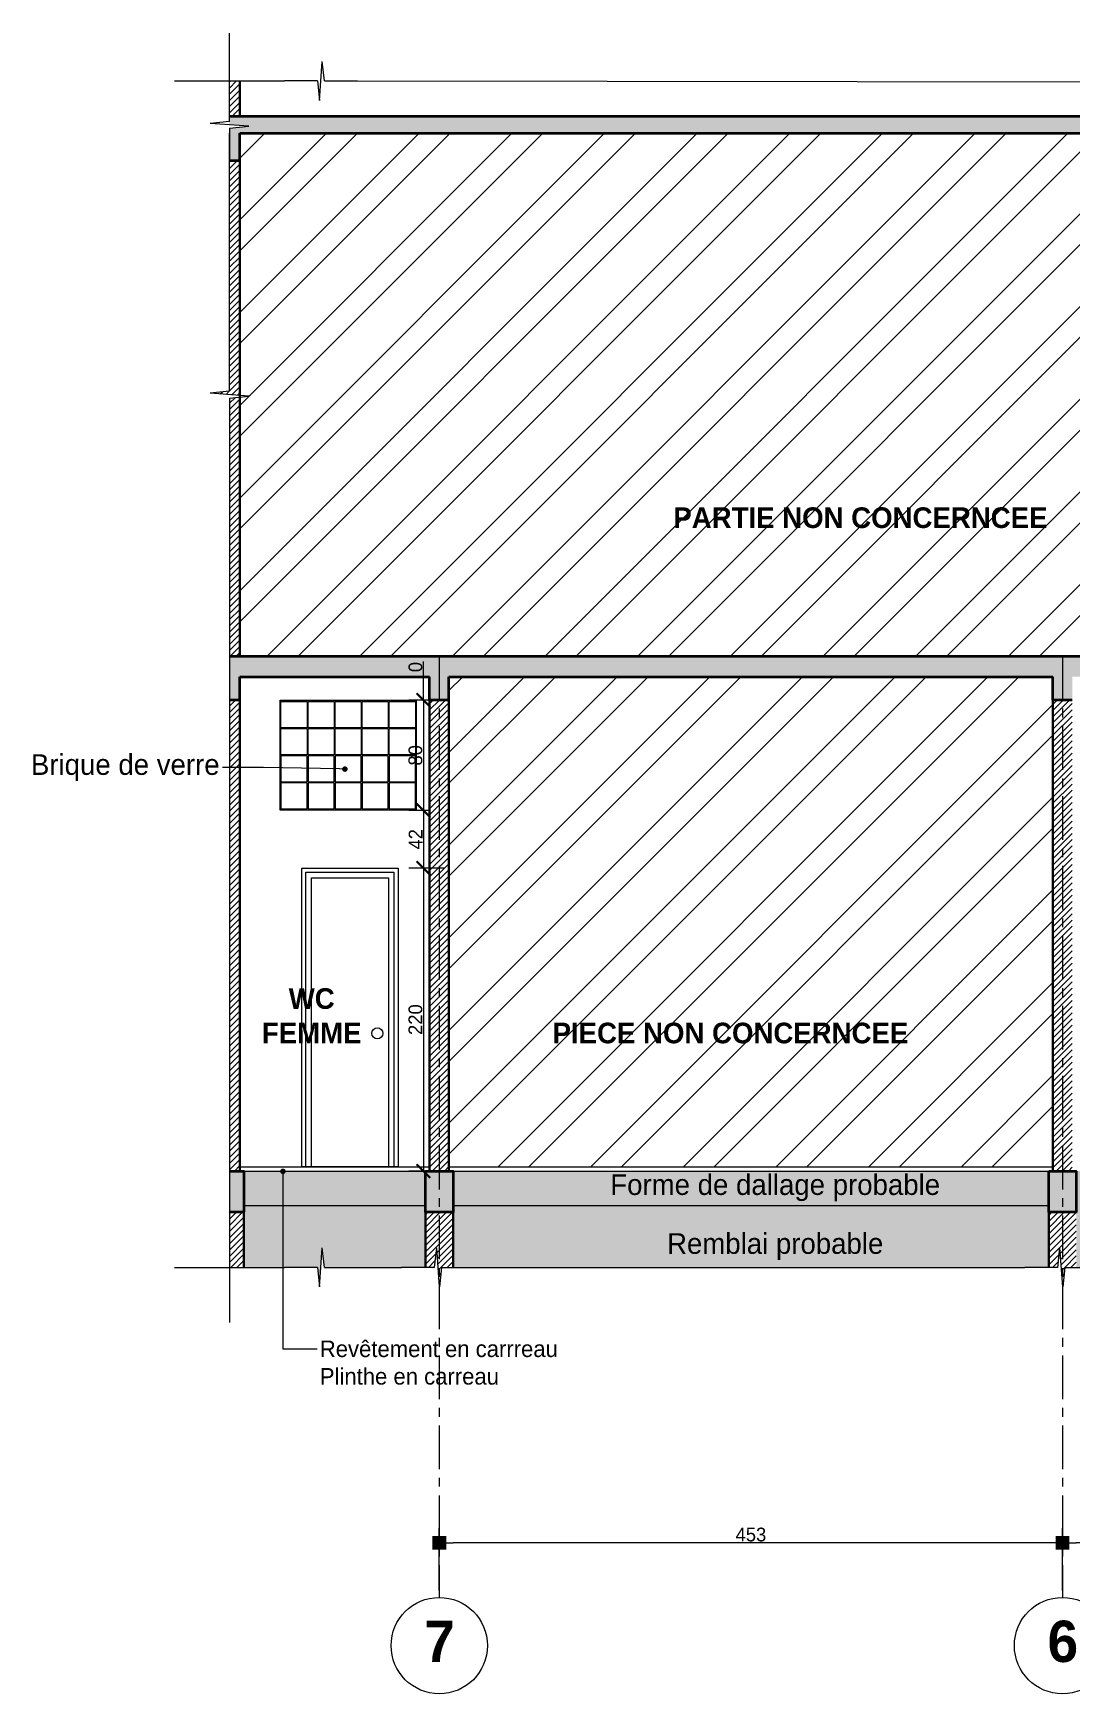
# Model space of a CAD drawing. Header units: centimetres. Extents: x -15293 to 11572, y -4790 to 2619.
# Drawn here: x 6500 to 7254, y -70 to 1136 of the extents above; entities that cross this region are included whole.
import ezdxf
from ezdxf import colors
from ezdxf.entities.mleader import LeaderData, LeaderLine
from ezdxf.math import Vec2, Vec3

# ---------------------------------------------------------------- set-up
doc = ezdxf.new("R2010")
doc.units = ezdxf.units.CM
doc.linetypes.add('Axe', pattern=[1093.611073, 529.166651, -211.666656, 141.111112, -211.666656])
doc.linetypes.add('CENTER', pattern=[50.8, 31.75, -6.35, 6.35, -6.35])
doc.layers.get('0').update_dxf_attribs({"lineweight": 0})
for name, color, linetype, lineweight in [('Symbole de rupture', 6, 'Continuous', 0), ('TSJ_MENUISERIE', 150, 'Continuous', 15), ('TSJ_MUR', 1, 'Continuous', 30), ('TSJ_VUE', 5, 'Continuous', 13)]:
    doc.layers.add(name, color=color, linetype=linetype, lineweight=lineweight)
for name, color, linetype, lineweight, true_color in [('TSJ_AXE', 7, 'CENTER', 0, 0xb80000), ('TSJ_COUPE', 7, 'Continuous', 35, 0xff4747), ('TSJ_HACHURE', 7, 'Axe', 0, 0x969696)]:
    doc.layers.add(name, color=color, linetype=linetype, lineweight=lineweight, true_color=true_color)
doc.layers.add('TSJ_COTATION', color=144, linetype='Continuous')
doc.layers.add('TSJ_TEXTE', color=6, linetype='Continuous')
doc.styles.get("Standard").update_dxf_attribs({"font": 'GOTHIC.TTF'})
doc.dimstyles.new('Axe cotation', dxfattribs={"dimtxt": 10, "dimasz": 10, "dimexe": 10.625, "dimexo": 5, "dimtad": 1, "dimtxsty": 'Standard', "dimblk": 'BOXFILLED', "dimcen": 8, "dimadec": 0, "dimazin": 0, "dimtfac": 1, "dimtmove": 0, "dimatfit": 3, "dimldrblk": 'BOXFILLED', "dimfxl": 1, "dimlwd": 9, "dimlwe": 9, "dimarcsym": 0})
doc.dimstyles.new('ISO-25', dxfattribs={"dimtxt": 10, "dimasz": 10, "dimexe": 10.625, "dimexo": 5, "dimtad": 1, "dimtxsty": 'Standard', "dimblk": 'ARCHTICK', "dimcen": 8, "dimadec": 0, "dimazin": 0, "dimtfac": 1, "dimtmove": 0, "dimatfit": 3, "dimldrblk": 'ARCHTICK', "dimfxl": 25, "dimfxlon": 1, "dimlwd": 9, "dimlwe": 9, "dimarcsym": 0})

# ---------------------------------------------------------------- blocks, each defined once
blk = doc.blocks.new('Marque de rupture')
at = {"layer": 'Symbole de rupture', "lineweight": 20}
for p, q in [((0, -3.6), (0, 20.4)), ((0, -3.6), (-14.1, -5.1)), ((14.1, -7.1), (-14.1, -5.1)), ((0, -8.6), (14.1, -7.1)), ((0, -8.6), (0, -32.6))]:
    blk.add_line(p, q, dxfattribs=at)
blk = doc.blocks.new('_ArchTick')
at = {"color": 0, "linetype": 'ByBlock', "const_width": 0.15}
blk.add_lwpolyline([(-0.5, -0.5), (0.5, 0.5)], dxfattribs=at)
blk = doc.blocks.new('*D180')
at = {"layer": 'Defpoints', "color": 0, "transparency": 16777216}
for p in [(6783.9, 651.4), (6803.8, 651.4), (6803.8, 651.4)]:
    blk.add_point(p, dxfattribs=at)
at = {"layer": 'TSJ_COTATION', "color": 0, "lineweight": 9, "transparency": 16777216}
for p, q in [((6783.9, 651.4), (6783.9, 679.5)), ((6798.8, 651.4), (6773.3, 651.4)), ((6798.8, 651.4), (6773.3, 651.4)), ((6783.9, 651.4), (6783.9, 641.4))]:
    blk.add_line(p, q, dxfattribs=at)
at = {"layer": 'TSJ_COTATION', "color": 0, "lineweight": 9, "transparency": 16777216, "xscale": 10, "yscale": 10, "zscale": 10}
for rotation in [90, 270]:
    blk.add_blockref('_ArchTick', (6783.9, 651.4), dxfattribs=dict(at, rotation=rotation))
at = {"layer": 'TSJ_COTATION', "color": 0, "transparency": 16777216, "insert": (6778.1, 675.5), "char_height": 10, "attachment_point": 5, "rotation": 90}
blk.add_mtext('0', dxfattribs=at)
blk = doc.blocks.new('*D181')
at = {"layer": 'Defpoints', "color": 0, "transparency": 16777216}
for p in [(6803.8, 651.4), (6783.9, 571.4), (6794.1, 571.4)]:
    blk.add_point(p, dxfattribs=at)
at = {"layer": 'TSJ_COTATION', "color": 0, "lineweight": 9, "transparency": 16777216}
for p, q in [((6798.8, 651.4), (6773.3, 651.4)), ((6783.9, 651.4), (6783.9, 571.4)), ((6789.1, 571.4), (6773.3, 571.4))]:
    blk.add_line(p, q, dxfattribs=at)
at = {"layer": 'TSJ_COTATION', "color": 0, "lineweight": 9, "transparency": 16777216, "xscale": 10, "yscale": 10, "zscale": 10}
for p, rotation in [((6783.9, 651.4), 90), ((6783.9, 571.4), 270)]:
    blk.add_blockref('_ArchTick', p, dxfattribs=dict(at, rotation=rotation))
at = {"layer": 'TSJ_COTATION', "color": 0, "transparency": 16777216, "insert": (6778.1, 611.4), "char_height": 10, "attachment_point": 5, "rotation": 90}
blk.add_mtext('80', dxfattribs=at)
blk = doc.blocks.new('*D182')
at = {"layer": 'Defpoints', "color": 0, "transparency": 16777216}
for p in [(6794.1, 571.4), (6783.9, 529.4), (6803.8, 529.4)]:
    blk.add_point(p, dxfattribs=at)
at = {"layer": 'TSJ_COTATION', "color": 0, "lineweight": 9, "transparency": 16777216}
for p, q in [((6789.1, 571.4), (6773.3, 571.4)), ((6783.9, 571.4), (6783.9, 529.4)), ((6798.8, 529.4), (6773.3, 529.4))]:
    blk.add_line(p, q, dxfattribs=at)
at = {"layer": 'TSJ_COTATION', "color": 0, "lineweight": 9, "transparency": 16777216, "xscale": 10, "yscale": 10, "zscale": 10}
for p, rotation in [((6783.9, 571.4), 90), ((6783.9, 529.4), 270)]:
    blk.add_blockref('_ArchTick', p, dxfattribs=dict(at, rotation=rotation))
at = {"layer": 'TSJ_COTATION', "color": 0, "transparency": 16777216, "insert": (6778.2, 550.4), "char_height": 10, "attachment_point": 5, "rotation": 90}
blk.add_mtext('42', dxfattribs=at)
blk = doc.blocks.new('*D183')
at = {"layer": 'Defpoints', "color": 0, "transparency": 16777216}
for p in [(6803.8, 529.4), (6783.9, 309.4), (6803.8, 309.4)]:
    blk.add_point(p, dxfattribs=at)
at = {"layer": 'TSJ_COTATION', "color": 0, "lineweight": 9, "transparency": 16777216}
for p, q in [((6798.8, 529.4), (6773.3, 529.4)), ((6783.9, 529.4), (6783.9, 309.4)), ((6798.8, 309.4), (6773.3, 309.4))]:
    blk.add_line(p, q, dxfattribs=at)
at = {"layer": 'TSJ_COTATION', "color": 0, "lineweight": 9, "transparency": 16777216, "xscale": 10, "yscale": 10, "zscale": 10}
for p, rotation in [((6783.9, 529.4), 90), ((6783.9, 309.4), 270)]:
    blk.add_blockref('_ArchTick', p, dxfattribs=dict(at, rotation=rotation))
at = {"layer": 'TSJ_COTATION', "color": 0, "transparency": 16777216, "insert": (6778.1, 419.4), "char_height": 10, "attachment_point": 5, "rotation": 90}
blk.add_mtext('220', dxfattribs=at)
blk = doc.blocks.new('_Dot')
at = {"color": 0, "linetype": 'ByBlock', "lineweight": -2}
blk.add_line((-0.5, 0), (-1, 0), dxfattribs=at)
at = {"color": 0, "linetype": 'ByBlock', "const_width": 0.5}
blk.add_lwpolyline([(-0.25, 0, 1), (0.25, 0, 1)], format="xyb", close=True, dxfattribs=at)
blk = doc.blocks.new('_BoxFilled')
at = {"color": 0, "linetype": 'ByBlock', "lineweight": -2}
blk.add_line((-0.5, 0), (-1, 0), dxfattribs=at)
at = {"color": 0, "linetype": 'ByBlock'}
blk.add_solid([(-0.5, 0.5), (0.5, 0.5), (-0.5, -0.5), (0.5, -0.5)], dxfattribs=at)
blk = doc.blocks.new('*D401')
at = {"layer": 'Defpoints', "color": 0, "linetype": 'ByBlock', "transparency": 16777216}
for p in [(7248.4, 39.4), (7248.4, -0.3), (7536.4, -0.3)]:
    blk.add_point(p, dxfattribs=at)
at = {"layer": 'TSJ_AXE', "color": 0, "linetype": 'ByBlock', "lineweight": 9, "transparency": 16777216}
for p, q in [((7248.4, 4.7), (7248.4, 50.1)), ((7536.4, 4.7), (7536.4, 50.1)), ((7526.4, 39.4), (7258.4, 39.4))]:
    blk.add_line(p, q, dxfattribs=at)
at = {"layer": 'TSJ_AXE', "color": 0, "linetype": 'ByBlock', "lineweight": 9, "transparency": 16777216, "xscale": 10, "yscale": 10, "zscale": 10, "rotation": 180}
blk.add_blockref('_BoxFilled', (7248.4, 39.4), dxfattribs=at)
at = {"layer": 'TSJ_AXE', "color": 0, "linetype": 'ByBlock', "lineweight": 9, "transparency": 16777216, "xscale": 10, "yscale": 10, "zscale": 10}
blk.add_blockref('_BoxFilled', (7536.4, 39.4), dxfattribs=at)
at = {"layer": 'TSJ_AXE', "color": 0, "linetype": 'ByBlock', "transparency": 16777216, "insert": (7392.4, 45.3), "char_height": 10, "attachment_point": 5}
blk.add_mtext('288', dxfattribs=at)
blk = doc.blocks.new('*D402')
at = {"layer": 'Defpoints', "color": 0, "linetype": 'ByBlock', "transparency": 16777216}
for p in [(6795.4, 39.4), (6795.4, -0.3), (7248.4, -0.3)]:
    blk.add_point(p, dxfattribs=at)
at = {"layer": 'TSJ_AXE', "color": 0, "linetype": 'ByBlock', "lineweight": 9, "transparency": 16777216}
for p, q in [((6795.4, 4.7), (6795.4, 50.1)), ((7248.4, 4.7), (7248.4, 50.1)), ((7238.4, 39.4), (6805.4, 39.4))]:
    blk.add_line(p, q, dxfattribs=at)
at = {"layer": 'TSJ_AXE', "color": 0, "linetype": 'ByBlock', "lineweight": 9, "transparency": 16777216, "xscale": 10, "yscale": 10, "zscale": 10, "rotation": 180}
blk.add_blockref('_BoxFilled', (6795.4, 39.4), dxfattribs=at)
at = {"layer": 'TSJ_AXE', "color": 0, "linetype": 'ByBlock', "lineweight": 9, "transparency": 16777216, "xscale": 10, "yscale": 10, "zscale": 10}
blk.add_blockref('_BoxFilled', (7248.4, 39.4), dxfattribs=at)
at = {"layer": 'TSJ_AXE', "color": 0, "linetype": 'ByBlock', "transparency": 16777216, "insert": (7021.9, 45.3), "char_height": 10, "attachment_point": 5}
blk.add_mtext('453', dxfattribs=at)

msp = doc.modelspace()

# ---------------------------------------------------------------- hatches: boundary and pattern name
at = {"layer": 'TSJ_HACHURE', "lineweight": 0, "true_color": 0xc7c8ca}
h = msp.add_hatch(dxfattribs=at)
h.set_pattern_fill('ANSI31', color=9)
h.set_pattern_definition([(45, (396.635, 0), (-2.245064, 2.245064), [])])
h.paths.add_polyline_path([(8115.403, 279.441), (8105.403, 279.441), (8105.403, 239.441), (8111.971, 239.441), (8113.471, 253.583), (8115.403, 226.26)])
h.paths.add_polyline_path([(8125.403, 279.441), (8115.403, 279.441), (8115.403, 226.26), (8115.471, 225.3), (8116.971, 239.441), (8125.403, 239.441)])
h.paths.add_polyline_path([(8568.403, 279.441), (8558.403, 279.441), (8558.403, 239.441), (8564.971, 239.441), (8566.471, 253.583), (8568.403, 226.26)])
h.paths.add_polyline_path([(8578.403, 279.441), (8568.403, 279.441), (8568.403, 226.26), (8568.471, 225.3), (8569.971, 239.441), (8578.403, 239.441)])
h.paths.add_polyline_path([(9012.903, 279.441), (9000.403, 279.441), (9000.403, 239.441), (9003.971, 239.441), (9005.471, 253.583), (9007.471, 225.3), (9008.971, 239.441), (9012.903, 239.441)])
h.paths.add_polyline_path([(9025.403, 279.441), (9012.903, 279.441), (9012.903, 239.441), (9025.403, 239.441)])
h.paths.add_polyline_path([(6653.403, 279.441), (6642.903, 279.441), (6642.903, 239.441), (6653.403, 239.441)])
h.paths.add_polyline_path([(6795.403, 279.441), (6785.403, 279.441), (6785.403, 239.441), (6791.971, 239.441), (6793.471, 253.583), (6795.403, 226.26)])
h.paths.add_polyline_path([(6805.403, 279.441), (6795.403, 279.441), (6795.403, 226.26), (6795.471, 225.3), (6796.971, 239.441), (6805.403, 239.441)])
h.paths.add_polyline_path([(7248.403, 279.441), (7238.403, 279.441), (7238.403, 239.441), (7244.971, 239.441), (7246.471, 253.583), (7248.403, 226.26)])
h.paths.add_polyline_path([(7258.403, 279.441), (7248.403, 279.441), (7248.403, 226.26), (7248.471, 225.3), (7249.971, 239.441), (7258.403, 239.441)])
h.paths.add_polyline_path([(7536.403, 279.441), (7526.403, 279.441), (7526.403, 239.441), (7532.971, 239.441), (7534.471, 253.583), (7536.403, 226.26)])
h.paths.add_polyline_path([(7546.403, 279.441), (7536.403, 279.441), (7536.403, 226.26), (7536.471, 225.3), (7537.971, 239.441), (7546.403, 239.441)])
h.paths.add_polyline_path([(7818.403, 279.441), (7808.403, 279.441), (7808.403, 239.441), (7814.971, 239.441), (7816.471, 253.583), (7818.403, 226.26)])
h.paths.add_polyline_path([(7828.403, 279.441), (7818.403, 279.441), (7818.403, 226.26), (7818.471, 225.3), (7819.971, 239.441), (7828.403, 239.441)])
h.paths.add_polyline_path([(9025.403, 1043.441), (9013.403, 1043.441), (9013.403, 1028.441), (9025.403, 1028.441)])
h.paths.add_polyline_path([(9025.403, 1100.441), (9013.403, 1100.441), (9013.403, 1075.441), (9025.403, 1075.441)])
h.paths.add_polyline_path([(9025.403, 773.441), (9013.403, 773.441), (9013.403, 683.441), (9025.403, 683.441)])
h.paths.add_polyline_path([(9025.403, 651.441), (9013.403, 651.441), (9013.403, 309.441), (9025.403, 309.441)])
h.paths.add_polyline_path([(7543.403, 1043.441), (7529.403, 1043.441), (7529.403, 683.441), (7543.403, 683.441)])
h.paths.add_polyline_path([(7255.403, 651.441), (7241.403, 651.441), (7241.403, 309.441), (7254.403, 309.441), (7255.403, 309.441)])
h.paths.add_polyline_path([(6802.403, 651.441), (6788.403, 651.441), (6788.403, 309.441), (6801.403, 309.441), (6802.403, 309.441)])
h.paths.add_polyline_path([(7825.403, 651.441), (7811.403, 651.441), (7811.403, 619.441), (7825.403, 619.441)])
h.paths.add_polyline_path([(7825.403, 604.441), (7811.403, 604.441), (7811.403, 309.441), (7825.403, 309.441)])
h.paths.add_polyline_path([(7543.403, 604.441), (7529.403, 604.441), (7529.403, 309.441), (7543.403, 309.441)])
h.paths.add_polyline_path([(7543.403, 651.441), (7529.403, 651.441), (7529.403, 619.441), (7543.403, 619.441)])
h.paths.add_polyline_path([(8575.403, 651.441), (8561.403, 651.441), (8561.403, 309.441), (8574.403, 309.441), (8575.403, 309.441)])
h.paths.add_polyline_path([(7825.403, 1043.441), (7811.403, 1043.441), (7811.403, 683.441), (7825.403, 683.441)])
h.paths.add_polyline_path([(9013.403, 651.441), (9000.403, 651.441), (9000.403, 309.441), (9013.403, 309.441)])
h.paths.add_polyline_path([(8122.403, 651.441), (8108.403, 651.441), (8108.403, 309.441), (8121.403, 309.441), (8122.403, 309.441)])
h.paths.add_polyline_path([(6650.403, 1043.441), (6642.903, 1043.441), (6642.903, 1042.941), (6642.903, 899.941), (6642.903, 875.941), (6628.762, 874.441), (6650.403, 872.911)])
h.paths.add_polyline_path([(6650.403, 871.737), (6642.903, 870.941), (6642.903, 846.941), (6642.903, 683.441), (6650.403, 683.441)])
h.paths.add_polyline_path([(6650.403, 651.441), (6642.903, 651.441), (6642.903, 309.441), (6649.403, 309.441), (6650.403, 309.441)])
h.paths.add_polyline_path([(6650.403, 1101.243), (6642.903, 1101.243), (6642.903, 1095.941), (6642.903, 1075.441), (6650.403, 1075.441)])
h.paths.add_polyline_path([(9013.403, 1100.441), (9009.836, 1100.441), (9008.336, 1114.583), (9006.336, 1086.3), (9004.836, 1100.441), (9000.403, 1100.441), (9000.403, 1075.441), (9013.403, 1075.441)])
h.paths.add_polyline_path([(8122.403, 1100.441), (8117.836, 1100.441), (8116.336, 1114.583), (8114.336, 1086.3), (8112.836, 1100.441), (8108.403, 1100.441), (8108.403, 1075.441), (8122.403, 1075.441)])
h.paths.add_polyline_path([(7825.403, 1100.441), (7820.836, 1100.441), (7819.336, 1114.583), (7817.336, 1086.3), (7815.836, 1100.441), (7811.403, 1100.441), (7811.403, 1075.441), (7825.403, 1075.441)])
h.paths.add_polyline_path([(7543.403, 1100.441), (7538.836, 1100.441), (7537.336, 1114.583), (7535.336, 1086.3), (7533.836, 1100.441), (7529.403, 1100.441), (7529.403, 1075.441), (7543.403, 1075.441)])
h.paths.add_polyline_path([(9013.403, 1043.441), (9000.403, 1043.441), (9000.403, 1028.441), (9013.403, 1028.441)])
h.paths.add_polyline_path([(8122.403, 1043.441), (8108.403, 1043.441), (8108.403, 683.441), (8122.403, 683.441), (8122.403, 773.441)])
h.paths.add_polyline_path([(8575.403, 1043.441), (8561.403, 1043.441), (8561.403, 683.441), (8575.403, 683.441)])
h.paths.add_polyline_path([(9013.403, 773.441), (9000.403, 773.441), (9000.403, 683.441), (9013.403, 683.441)])
at = {"layer": 'TSJ_HACHURE', "true_color": 0xc7c8ca}
h = msp.add_hatch(color=9, dxfattribs=at)
h.dxf.hatch_style = 1
h.paths.add_polyline_path([(7536.403, 309.441), (7526.403, 309.441), (7526.403, 279.441), (7536.403, 279.441)])
h.paths.add_polyline_path([(7546.403, 309.441), (7536.403, 309.441), (7536.403, 279.441), (7546.403, 279.441)])
h.paths.add_polyline_path([(7818.403, 309.441), (7808.403, 309.441), (7808.403, 279.441), (7818.403, 279.441)])
h.paths.add_polyline_path([(7828.403, 309.441), (7818.403, 309.441), (7818.403, 279.441), (7828.403, 279.441)])
h.paths.add_polyline_path([(8115.403, 309.441), (8105.403, 309.441), (8105.403, 279.441), (8115.403, 279.441)])
h.paths.add_polyline_path([(8125.403, 309.441), (8115.403, 309.441), (8115.403, 279.441), (8125.403, 279.441)])
h.paths.add_polyline_path([(8568.403, 309.441), (8558.403, 309.441), (8558.403, 279.441), (8568.403, 279.441)])
h.paths.add_polyline_path([(8578.403, 309.441), (8568.403, 309.441), (8568.403, 279.441), (8578.403, 279.441)])
h.paths.add_polyline_path([(9012.903, 309.441), (9000.403, 309.441), (9000.403, 279.441), (9012.903, 279.441)])
h.paths.add_polyline_path([(9025.403, 309.441), (9015.403, 309.441), (9012.903, 309.441), (9012.903, 279.441), (9025.403, 279.441)])
h.paths.add_polyline_path([(6653.403, 309.441), (6642.903, 309.441), (6642.903, 279.441), (6653.403, 279.441)])
h.paths.add_polyline_path([(6795.403, 309.441), (6785.403, 309.441), (6785.403, 279.441), (6795.403, 279.441)])
h.paths.add_polyline_path([(6805.403, 309.441), (6795.403, 309.441), (6795.403, 279.441), (6805.403, 279.441)])
h.paths.add_polyline_path([(7248.403, 309.441), (7238.403, 309.441), (7238.403, 279.441), (7248.403, 279.441)])
h.paths.add_polyline_path([(7258.403, 309.441), (7248.403, 309.441), (7248.403, 279.441), (7258.403, 279.441)])
h.paths.add_polyline_path([(9025.403, 683.441), (9013.403, 683.441), (9013.403, 651.441), (9025.403, 651.441)])
h.paths.add_polyline_path([(9033.403, 783.441), (9013.403, 783.441), (9013.403, 773.441), (9033.403, 773.441)])
h.paths.add_polyline_path([(9013.403, 783.441), (9000.403, 783.441), (9000.403, 773.441), (9013.403, 773.441)])
h.paths.add_polyline_path([(9033.403, 1018.441), (9025.403, 1018.441), (9025.403, 1028.441), (9013.403, 1028.441), (9013.403, 1008.441), (9033.403, 1008.441)])
h.paths.add_polyline_path([(9025.403, 1075.441), (9013.403, 1075.441), (9013.403, 1063.441), (9025.403, 1063.441)])
h.paths.add_polyline_path([(9025.403, 1063.441), (9013.403, 1063.441), (9013.403, 1043.441), (9025.403, 1043.441)])
h.paths.add_polyline_path([(7543.403, 683.441), (6642.903, 683.441), (6642.903, 651.441), (6650.403, 651.441), (6650.403, 668.441), (6788.403, 668.441), (6788.403, 651.441), (6802.403, 651.441), (6802.403, 668.441), (7241.403, 668.441), (7241.403, 651.441), (7255.403, 651.441), (7255.403, 668.441), (7529.403, 668.441), (7529.403, 651.441), (7543.403, 651.441)])
h.paths.add_polyline_path([(7825.403, 619.441), (7529.403, 619.441), (7529.403, 604.441), (7825.403, 604.441)])
h.paths.add_polyline_path([(9013.403, 683.441), (7811.403, 683.441), (7811.403, 651.441), (7825.403, 651.441), (7825.403, 668.441), (8108.403, 668.441), (8108.403, 651.441), (8122.403, 651.441), (8122.403, 668.441), (8561.403, 668.441), (8561.403, 651.441), (8575.403, 651.441), (8575.403, 668.441), (9000.403, 668.441), (9000.403, 651.441), (9013.403, 651.441)])
h.paths.add_polyline_path([(9013.403, 1075.441), (6642.903, 1075.441), (6642.903, 1069.441), (6657.045, 1068.441), (6642.903, 1066.941), (6642.903, 1043.441), (6650.403, 1043.441), (6650.403, 1063.441), (7529.403, 1063.441), (7529.403, 1043.441), (7543.403, 1043.441), (7543.403, 1063.441), (7811.403, 1063.441), (7811.403, 1043.441), (7825.403, 1043.441), (7825.403, 1063.441), (8108.403, 1063.441), (8108.403, 1043.441), (8122.403, 1043.441), (8122.403, 1063.441), (8561.403, 1063.441), (8561.403, 1043.441), (8575.403, 1043.441), (8575.403, 1063.441), (9000.403, 1063.441), (9000.403, 1043.441), (9013.403, 1043.441)])
h.paths.add_polyline_path([(9012.403, 958.441), (9000.403, 958.441), (9000.403, 948.441), (9004.403, 948.441), (9012.403, 948.441)])
h.paths.add_polyline_path([(9013.403, 1008.441), (9013.403, 1028.441), (9000.403, 1028.441), (9000.403, 1008.441)])
at = {"layer": 'TSJ_HACHURE', "lineweight": 0, "true_color": 0xc7c8ca}
h = msp.add_hatch(dxfattribs=at)
h.set_pattern_fill('ANSI32', color=9, scale=5)
h.set_pattern_definition([(45, (396.635, 0), (-33.67596, 33.67596), []), (45, (419.086, 0), (-33.67596, 33.67596), [])])
h.paths.add_polyline_path([(9000.403, 651.441), (9000.403, 668.441), (8575.403, 668.441), (8575.403, 651.441), (8575.403, 312.441), (9000.403, 312.441)])
h.paths.add_polyline_path([(7241.403, 651.441), (7241.403, 668.441), (6802.403, 668.441), (6802.403, 651.441), (6802.403, 312.441), (7241.403, 312.441)])
h.paths.add_polyline_path([(7529.403, 1043.441), (7529.403, 1063.441), (6650.403, 1063.441), (6650.403, 1043.441), (6650.403, 872.911), (6657.045, 872.441), (6650.403, 871.737), (6650.403, 683.441), (7529.403, 683.441)])
h.paths.add_polyline_path([(6968.525, 768.06), (7233.676, 768.06), (7233.676, 800.88), (6968.525, 800.88)], flags=24)
h.paths.add_polyline_path([(6874.066, 393.73), (7139.217, 393.73), (7139.217, 426.55), (6874.066, 426.55)], flags=24)
h.paths.add_polyline_path([(8663.093, 398.431), (8911.959, 398.431), (8911.959, 431.251), (8663.093, 431.251)], flags=24)
at = {"layer": 'TSJ_HACHURE'}
h = msp.add_hatch(dxfattribs=at)
h.set_pattern_fill('JIS_STN_2.5', color=256, scale=5)
h.set_pattern_definition([(45, (396.635, 0), (-8.838835, 8.838835), []), (45, (405.46, 0), (-8.838835, 8.838835), [6, -2.5])])
h.paths.add_polyline_path([(7808.403, 309.441), (7633.107, 309.441, -0.48580739), (7632.135, 308.206, -0.48580739), (7631.163, 309.441), (7546.403, 309.441), (7546.403, 284.441), (7808.403, 284.441)])
h.paths.add_polyline_path([(8105.403, 309.441), (7999.573, 309.441, -0.48580739), (7998.601, 308.206, -0.48580739), (7997.629, 309.441), (7828.403, 309.441), (7828.403, 284.441), (8105.403, 284.441)])
h.paths.add_polyline_path([(8558.403, 309.441), (8357.881, 309.441, -0.48580739), (8356.909, 308.206, -0.48580739), (8355.937, 309.441), (8125.403, 309.441), (8125.403, 284.441), (8558.403, 284.441)])
h.paths.add_polyline_path([(9000.403, 309.441), (8578.403, 309.441), (8578.403, 284.441), (9000.403, 284.441)])
h.paths.add_polyline_path([(7526.403, 309.441), (7377.811, 309.441, -0.48580739), (7376.839, 308.206, -0.48580739), (7375.867, 309.441), (7258.403, 309.441), (7258.403, 284.441), (7526.403, 284.441)])
h.paths.add_polyline_path([(7238.403, 309.441), (6805.403, 309.441), (6805.403, 284.441), (7238.403, 284.441)])
h.paths.add_polyline_path([(6785.403, 309.441), (6682.73, 309.441, -0.48580739), (6681.758, 308.206, -0.48580739), (6680.786, 309.441), (6653.403, 309.441), (6653.403, 284.441), (6785.403, 284.441)])
h.paths.add_polyline_path([(6894.409, 283.419), (7183.911, 283.419), (7183.911, 315.8), (6894.409, 315.8)], flags=9)
h = msp.add_hatch(dxfattribs=at)
h.set_pattern_fill('JIS_STN_1E', color=256, scale=15, angle=90)
h.set_pattern_definition([(135, (396.635, 0), (-10.606602, -10.606602), []), (135, (396.635, 10.575), (-10.606602, -10.606602), [15, -7.5])])
h.paths.add_polyline_path([(7238.403, 279.441), (7238.403, 284.441), (6805.403, 284.441), (6805.403, 279.441), (6805.403, 239.441), (6820.971, 239.441), (7220.971, 239.441), (7238.403, 239.441)])
h.paths.add_polyline_path([(7376.839, 284.441), (7258.403, 284.441), (7258.403, 279.441), (7258.403, 239.441), (7273.971, 239.441), (7376.839, 239.441)])
h.paths.add_polyline_path([(7526.403, 279.441), (7526.403, 284.441), (7376.839, 284.441), (7376.839, 239.441), (7508.971, 239.441), (7526.403, 239.441)])
h.paths.add_polyline_path([(7632.135, 284.441), (7546.403, 284.441), (7546.403, 279.441), (7546.403, 239.441), (7561.971, 239.441), (7632.135, 239.441)])
h.paths.add_polyline_path([(7808.403, 279.441), (7808.403, 284.441), (7632.135, 284.441), (7632.135, 239.441), (7790.971, 239.441), (7808.403, 239.441)])
h.paths.add_polyline_path([(7998.601, 284.441), (7828.403, 284.441), (7828.403, 279.441), (7828.403, 239.441), (7843.971, 239.441), (7998.601, 239.441)])
h.paths.add_polyline_path([(8105.403, 279.441), (8105.403, 284.441), (7998.601, 284.441), (7998.601, 239.441), (8087.971, 239.441), (8105.403, 239.441)])
h.paths.add_polyline_path([(8356.909, 284.441), (8125.403, 284.441), (8125.403, 279.441), (8125.403, 239.441), (8140.971, 239.441), (8356.909, 239.441)])
h.paths.add_polyline_path([(8558.403, 279.441), (8558.403, 284.441), (8356.909, 284.441), (8356.909, 239.441), (8540.971, 239.441), (8558.403, 239.441)])
h.paths.add_polyline_path([(9000.403, 279.441), (9000.403, 284.441), (8578.403, 284.441), (8578.403, 279.441), (8578.403, 239.441), (8593.971, 239.441), (8979.971, 239.441), (9000.403, 239.441)])
h.paths.add_polyline_path([(6681.758, 284.441), (6653.403, 284.441), (6653.403, 279.441), (6653.403, 239.441), (6681.758, 239.441)])
h.paths.add_polyline_path([(6785.403, 279.441), (6785.403, 284.441), (6681.758, 284.441), (6681.758, 239.441), (6682.903, 239.441), (6706.903, 239.441), (6708.403, 225.3), (6710.403, 253.583), (6711.903, 239.441), (6735.903, 239.441), (6767.971, 239.441), (6785.403, 239.441)])
h.paths.add_polyline_path([(6943.768, 240.346), (7134.47, 240.346), (7134.47, 272.727), (6943.768, 272.727)], flags=24)

# ---------------------------------------------------------------- linework, layer by layer
at = {"lineweight": 9}
msp.add_circle((6750.403, 409.441), 4, dxfattribs=at)
at = {"layer": 'Symbole de rupture', "lineweight": 0}
for p, q in [((6642.903, 1095.941), (6642.903, 1135.941)), ((6602.903, 1101.243), (6682.903, 1101.243)), ((6735.903, 1101.243), (7509.836, 1100.441)), ((6642.903, 899.941), (6642.903, 1063.441)), ((6642.903, 846.941), (6642.903, 199.441)), ((6602.903, 239.441), (6682.903, 239.441)), ((6735.903, 239.441), (6767.971, 239.441)), ((6820.971, 239.441), (7220.971, 239.441))]:
    msp.add_line(p, q, dxfattribs=at)
at = {"layer": 'TSJ_AXE'}
for p, q in [((6795.403, 683.441), (6795.403, -0.307)), ((7248.403, 683.441), (7248.403, -0.307))]:
    msp.add_line(p, q, dxfattribs=at)
at = {"layer": 'TSJ_AXE', "linetype": 'ByBlock'}
for centre in [(6795.403, -35.307), (7248.403, -35.307)]:
    msp.add_circle(centre, 35, dxfattribs=at)
at = {"layer": 'TSJ_COUPE'}
for p, q in [((9025.403, 1075.441), (6642.903, 1075.441)), ((6650.403, 1063.441), (7529.403, 1063.441)), ((6650.403, 1043.441), (6650.403, 1063.441)), ((6642.903, 1043.441), (6650.403, 1043.441)), ((6642.903, 683.441), (7543.403, 683.441)), ((6650.403, 668.441), (6788.403, 668.441)), ((6650.403, 651.441), (6650.403, 668.441)), ((6788.403, 651.441), (6788.403, 668.441)), ((6802.403, 668.441), (7241.403, 668.441)), ((6802.403, 651.441), (6802.403, 668.441)), ((7241.403, 651.441), (7241.403, 668.441)), ((6650.403, 651.441), (6642.903, 651.441)), ((6802.403, 651.441), (6788.403, 651.441)), ((7255.403, 651.441), (7241.403, 651.441))]:
    msp.add_line(p, q, dxfattribs=at)
msp.add_lwpolyline([(6642.903, 309.441), (6643.403, 309.441), (6653.403, 309.441), (6653.403, 279.441), (6642.903, 279.441)], dxfattribs=at)
for points in [[(6785.403, 309.441), (6795.403, 309.441), (6805.403, 309.441), (6805.403, 279.441), (6785.403, 279.441)], [(7238.403, 309.441), (7248.403, 309.441), (7258.403, 309.441), (7258.403, 279.441), (7238.403, 279.441)]]:
    msp.add_lwpolyline(points, close=True, dxfattribs=at)
at = {"layer": 'TSJ_HACHURE', "color": 9, "lineweight": 0, "true_color": 0xc7c8ca}
for p, q in [((6650.403, 312.441), (6788.403, 312.441)), ((6653.403, 309.441), (6785.403, 309.441)), ((6802.403, 312.441), (7241.403, 312.441)), ((6805.403, 309.441), (7238.403, 309.441)), ((6653.403, 284.441), (6785.403, 284.441)), ((6805.403, 284.441), (7238.403, 284.441))]:
    msp.add_line(p, q, dxfattribs=at)
at = {"layer": 'TSJ_MENUISERIE', "lineweight": 9}
for points in [[(6695.403, 312.441), (6695.403, 529.441), (6765.403, 529.441), (6765.403, 312.441)], [(6698.403, 312.441), (6698.403, 526.441), (6762.403, 526.441), (6762.403, 312.441)], [(6702.403, 312.441), (6702.403, 522.441), (6758.403, 522.441), (6758.403, 312.441)], [(6765.403, 312.441), (6695.403, 312.441)]]:
    msp.add_lwpolyline(points, dxfattribs=at)
at = {"layer": 'TSJ_MUR'}
for p, q in [((6650.403, 1101.243), (6650.403, 1075.441)), ((6650.403, 1043.441), (6650.403, 683.441)), ((6650.403, 651.441), (6650.403, 309.441)), ((6788.403, 651.441), (6788.403, 309.441)), ((6802.403, 651.441), (6802.403, 309.441)), ((7241.403, 651.441), (7241.403, 309.441)), ((6653.403, 279.441), (6653.403, 239.441)), ((6785.403, 279.441), (6785.403, 239.441)), ((6805.403, 279.441), (6805.403, 239.441)), ((7238.403, 279.441), (7238.403, 239.441))]:
    msp.add_line(p, q, dxfattribs=at)
at = {"layer": 'TSJ_VUE'}
for points in [[(6778.69, 571.441), (6679.69, 571.441), (6679.69, 651.441), (6778.69, 651.441)], [(6680.34, 650.431), (6699.34, 650.431), (6699.34, 631.431), (6680.34, 631.431)], [(6700.01, 650.431), (6719.01, 650.431), (6719.01, 631.431), (6700.01, 631.431)], [(6719.68, 650.431), (6738.68, 650.431), (6738.68, 631.431), (6719.68, 631.431)], [(6739.35, 650.431), (6758.35, 650.431), (6758.35, 631.431), (6739.35, 631.431)], [(6759.02, 650.431), (6778.02, 650.431), (6778.02, 631.431), (6759.02, 631.431)], [(6680.34, 630.771), (6699.34, 630.771), (6699.34, 611.771), (6680.34, 611.771)], [(6700.01, 630.771), (6719.01, 630.771), (6719.01, 611.771), (6700.01, 611.771)], [(6719.68, 630.771), (6738.68, 630.771), (6738.68, 611.771), (6719.68, 611.771)], [(6739.35, 630.771), (6758.35, 630.771), (6758.35, 611.771), (6739.35, 611.771)], [(6759.02, 630.771), (6778.02, 630.771), (6778.02, 611.771), (6759.02, 611.771)], [(6680.34, 592.111), (6699.34, 592.111), (6699.34, 611.111), (6680.34, 611.111)], [(6700.01, 592.111), (6719.01, 592.111), (6719.01, 611.111), (6700.01, 611.111)], [(6719.68, 592.111), (6738.68, 592.111), (6738.68, 611.111), (6719.68, 611.111)], [(6739.35, 592.111), (6758.35, 592.111), (6758.35, 611.111), (6739.35, 611.111)], [(6759.02, 592.111), (6778.02, 592.111), (6778.02, 611.111), (6759.02, 611.111)], [(6680.34, 572.451), (6699.34, 572.451), (6699.34, 591.451), (6680.34, 591.451)], [(6700.01, 572.451), (6719.01, 572.451), (6719.01, 591.451), (6700.01, 591.451)], [(6719.68, 572.451), (6738.68, 572.451), (6738.68, 591.451), (6719.68, 591.451)], [(6739.35, 572.451), (6758.35, 572.451), (6758.35, 591.451), (6739.35, 591.451)], [(6759.02, 572.451), (6778.02, 572.451), (6778.02, 591.451), (6759.02, 591.451)]]:
    msp.add_lwpolyline(points, close=True, dxfattribs=at)

# ---------------------------------------------------------------- block references
at = {"rotation": 270}
for p in [(6715.471, 1101.243), (6715.471, 239.441)]:
    msp.add_blockref('Marque de rupture', p, dxfattribs=at)
for p in [(6642.903, 1075.509), (6642.903, 879.509)]:
    msp.add_blockref('Marque de rupture', p)
at = {"xscale": -1, "rotation": 90}
for p in [(6788.403, 239.441), (7241.403, 239.441)]:
    msp.add_blockref('Marque de rupture', p, dxfattribs=at)

# ---------------------------------------------------------------- texts
at = {"layer": 'TSJ_AXE', "char_height": 30, "attachment_point": 1}
for s, insert in [('{\\fCentury Gothic|b1|i0|c0|p34;7}', (6784.453, -17.201)), ('{\\fCentury Gothic|b1|i0|c0|p34;6}', (7237.453, -17.201))]:
    msp.add_mtext_dynamic_manual_height_columns(s, width=43.00473, gutter_width=12.5, heights=[0], dxfattribs=dict(at, insert=insert))
at = {"layer": 'TSJ_COTATION', "lineweight": 9, "char_height": 15, "attachment_point": 5}
for s, insert in [('Forme de dallage probable', (7039.537, 297.285)), ('Remblai probable', (7039.537, 254.497))]:
    msp.add_mtext_dynamic_manual_height_columns(s, width=570.44517, gutter_width=12.5, heights=[2.167], dxfattribs=dict(at, insert=insert))
at = {"layer": 'TSJ_TEXTE', "char_height": 15, "attachment_point": 5}
for s, heights, insert in [('{\\fCentury Gothic|b1|i0|c0|p34;PARTIE NON CONCERNCEE}', [2.167], (7101.478, 783.909)), ('{\\fCentury Gothic|b1|i0|c0|p34;WC\\PFEMME}', [53.824], (6702.659, 422.224)), ('{\\fCentury Gothic|b1|i0|c0|p34;PIECE NON CONCERNCEE}', [2.167], (7007.019, 409.579))]:
    msp.add_mtext_dynamic_manual_height_columns(s, width=357.33725, gutter_width=12.5, heights=heights, dxfattribs=dict(at, insert=insert))

# ---------------------------------------------------------------- dimensions: what is measured, and where the dimension line sits
at = {"layer": 'TSJ_AXE', "linetype": 'ByBlock'}
for base, p1, p2, picture, middle in [((6795.403, 39.445), (7248.403, -0.307), (6795.403, -0.307), '*D402', (7021.903, 45.322)), ((7248.403, 39.445), (7536.403, -0.307), (7248.403, -0.307), '*D401', (7392.403, 45.322))]:
    dim = msp.add_linear_dim(base=base, p1=p1, p2=p2, dimstyle='Axe cotation', dxfattribs=at)
    dim.commit()
    dim.dimension.update_dxf_attribs({"geometry": picture, "text_midpoint": middle})
at = {"layer": 'TSJ_COTATION'}
for base, p1, p2, picture, middle in [((6783.947598017, 651.441433507), (6803.823992031, 651.441433507), (6803.823992031, 651.441433507), '*D180', (6778.071068446, 675.479077966)), ((6783.948, 571.441), (6803.824, 651.441), (6794.11, 571.441), '*D181', (6778.071, 611.441)), ((6783.948, 529.441), (6794.11, 571.441), (6803.824, 529.441), '*D182', (6778.197, 550.441)), ((6783.948, 309.441), (6803.824, 529.441), (6803.824, 309.441), '*D183', (6778.071, 419.441))]:
    dim = msp.add_linear_dim(base=base, p1=p1, p2=p2, angle=90, dimstyle='ISO-25', dxfattribs=at)
    dim.commit()
    dim.dimension.update_dxf_attribs({"geometry": picture, "text_midpoint": middle})

# ---------------------------------------------------------------- leaders
ml = msp.add_multileader_mtext('Standard', dxfattribs=at)
ml.set_content('Brique de verre', color=256)
ml.set_leader_properties(lineweight=0)
ml.set_arrow_properties(name='DOT')
ml.build(insert=Vec2(0, 0))
ctx = ml.context
ctx.base_point, ctx.char_height, ctx.plane_origin = Vec3(6482.976, 602.653), 15, Vec3(6726.974, 604.547)
ctx.text_align_type = 2
notes = []
notes.append((ctx, [(1, (1, 1, 0), (6667.717, 602.653), (-1, 0), 29.986, [(0, [(6726.824, 601.387)], 0, [])])]))
ctx.mtext.insert, ctx.mtext.alignment, ctx.mtext.flow_direction = Vec3(6635.731, 612.182), 3, 5
ml = msp.add_multileader_mtext('Standard', dxfattribs=at)
ml.set_content('Revêtement en carrreau\\PPlinthe en carreau', color=256)
ml.set_leader_properties(lineweight=0)
ml.set_arrow_properties(name='DOT')
ml.build(insert=Vec2(0, 0))
ctx = ml.context
ctx.base_point, ctx.char_height, ctx.plane_origin = Vec3(6706.557, 180.175), 12, Vec3(6681.758, 309.206)
notes.append((ctx, [(0, (1, 1, 0), (6681.758, 180.175), (1, 0), 24.799, [(0, [(6681.758, 309.206)], 0, [])])]))
ctx.mtext.insert, ctx.mtext.flow_direction = Vec3(6708.557, 186.289), 5
for ctx, leaders in notes:
    for number, flags, end, landing, length, lines in leaders:
        leader = LeaderData()
        leader.index, (leader.has_last_leader_line, leader.has_dogleg_vector, leader.attachment_direction) = number, flags
        leader.last_leader_point, leader.dogleg_vector, leader.dogleg_length = Vec3(end), Vec3(landing), length
        for number, points, colour, breaks in lines:
            line = LeaderLine()
            line.index, line.vertices, line.color, line.breaks = number, Vec3.list(points), colors.encode_raw_color(colour), breaks
            leader.lines.append(line)
        ctx.leaders.append(leader)

doc.saveas('drawing.dxf')
